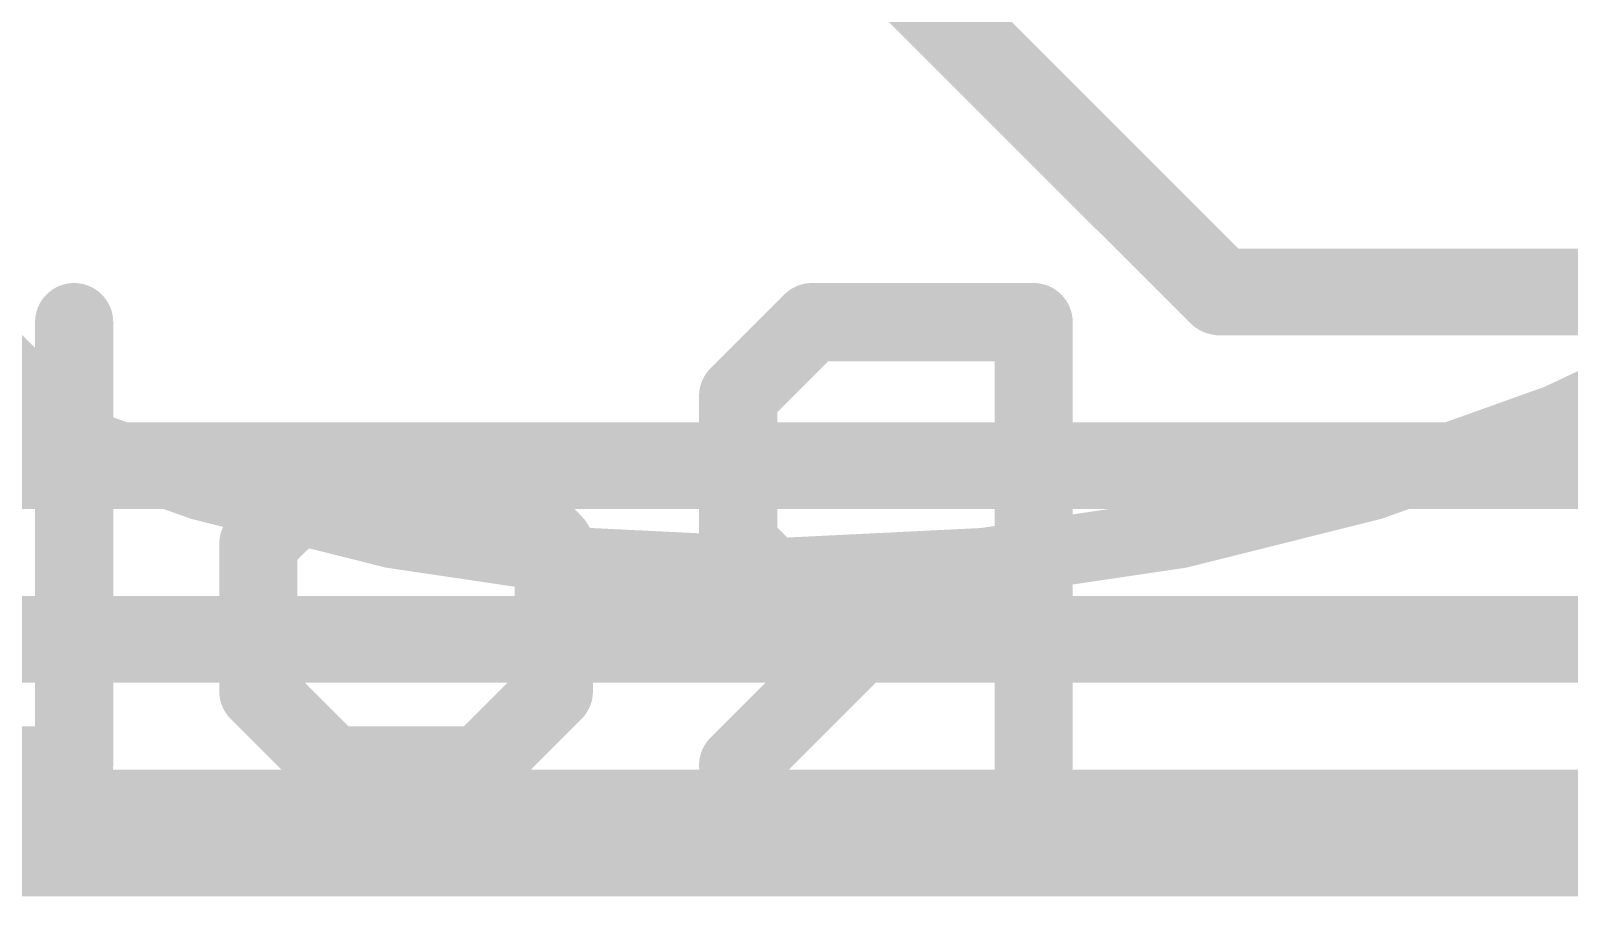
# Model space of a CAD drawing. Extents: x -5.1 to 50.9, y -12.7 to 61.1.
# Drawn here: x 23.19 to 27.69, y 31.252 to 33.784 of the extents above; entities that cross this region are included whole.
import ezdxf

# ---------------------------------------------------------------- set-up
doc = ezdxf.new("R2010")
doc.units = 0
for name, color, linetype in [('16', 132, 'CONTINUOUS'), ('22', 53, 'CONTINUOUS'), ('51', 53, 'CONTINUOUS')]:
    doc.layers.add(name, color=color, linetype=linetype)

msp = doc.modelspace()

# ---------------------------------------------------------------- linework, layer by layer
at = {"layer": '16', "const_width": 0.254}
for points in [[(23.368, 32.512), (16.256, 39.624)], [(23.114, 32.004), (15.748, 39.37)], [(26.67, 33.02), (25.146, 34.544)], [(36.83, 33.02), (26.67, 33.02)], [(23.368, 32.512), (36.068, 32.512)], [(23.114, 32.004), (30.226, 32.004)], [(22.86, 31.496), (29.464, 31.496)]]:
    msp.add_lwpolyline(points, dxfattribs=at)
at = {"layer": '16', "const_width": 0.127}
for points in [[(26.67, 33.0835, 1), (26.67, 32.9565)], [(26.6251, 32.9751, 1), (26.7149, 33.0649)], [(23.368, 32.5755, 1), (23.368, 32.4485)], [(23.3231, 32.4671, 1), (23.4129, 32.5569)], [(23.0691, 31.9591, 1), (23.1589, 32.0489)]]:
    msp.add_lwpolyline(points, format="xyb", dxfattribs=at)
at = {"layer": '22', "const_width": 0.1143}
for points in [[(23.3741, 32.932, 1), (23.2598, 32.932)], [(25.4753, 32.9892, 1), (25.4753, 32.8749)], [(25.5157, 32.8916, 1), (25.4348, 32.9724)], [(26.1807, 32.932, 1), (26.0664, 32.932)], [(26.1235, 32.8749, 1), (26.1235, 32.9892)], [(25.3163, 32.7159, 1), (25.202, 32.7159)], [(25.2188, 32.7563, 1), (25.2996, 32.6755)], [(23.317, 32.4427, 1), (23.317, 32.557)], [(24.072, 32.557, 1), (24.072, 32.4427)], [(24.1124, 32.4594, 1), (24.0316, 32.5402)], [(24.5446, 32.5402, 1), (24.4637, 32.4594)], [(24.5041, 32.4427, 1), (24.5041, 32.557)], [(23.913, 32.2838, 1), (23.7987, 32.2838)], [(23.8155, 32.3242, 1), (23.8963, 32.2433)], [(24.7774, 32.2838, 1), (24.6631, 32.2838)], [(24.6798, 32.2433, 1), (24.7606, 32.3242)], [(25.2996, 32.3242, 1), (25.2188, 32.2433)], [(25.202, 32.2838, 1), (25.3163, 32.2838)], [(25.4753, 32.1248, 1), (25.4753, 32.0105)], [(25.7318, 32.0273, 1), (25.6509, 32.1081)], [(26.1235, 32.0105, 1), (26.1235, 32.1248)], [(25.4348, 32.0273, 1), (25.5157, 32.1081)], [(23.8963, 31.892, 1), (23.8155, 31.8112)], [(24.7606, 31.8112, 1), (24.6798, 31.892)], [(23.7987, 31.8516, 1), (23.913, 31.8516)], [(24.6631, 31.8516, 1), (24.7774, 31.8516)], [(23.317, 31.5784, 1), (23.317, 31.6927)], [(24.072, 31.6927, 1), (24.072, 31.5784)], [(24.0316, 31.5951, 1), (24.1124, 31.6759)], [(24.4637, 31.6759, 1), (24.5446, 31.5951)], [(24.5041, 31.5784, 1), (24.5041, 31.6927)], [(25.2188, 31.6759, 1), (25.2996, 31.5951)], [(23.2598, 31.6355, 1), (23.3741, 31.6355)], [(26.0664, 31.6355, 1), (26.1807, 31.6355)]]:
    msp.add_lwpolyline(points, format="xyb", dxfattribs=at)
at = {"layer": '22', "const_width": 0.2286}
for points in [[(23.317, 32.932), (23.317, 31.6355)], [(25.4753, 32.932), (25.2592, 32.7159)], [(26.1235, 32.932), (25.4753, 32.932)], [(26.1235, 31.6355), (26.1235, 32.932)], [(25.2592, 32.7159), (25.2592, 32.2838)], [(22.6687, 32.4998), (23.317, 32.4998)], [(23.8559, 32.2838), (24.072, 32.4998)], [(24.072, 32.4998), (24.5041, 32.4998)], [(24.5041, 32.4998), (24.7202, 32.2838)], [(23.8559, 31.8516), (23.8559, 32.2838)], [(24.7202, 32.2838), (24.7202, 31.8516)], [(25.2592, 32.2838), (25.4753, 32.0677)], [(25.6913, 32.0677), (25.2592, 31.6355)], [(25.4753, 32.0677), (26.1235, 32.0677)], [(24.072, 31.6355), (23.8559, 31.8516)], [(24.7202, 31.8516), (24.5041, 31.6355)], [(23.317, 31.6355), (22.6687, 31.6355)], [(24.5041, 31.6355), (24.072, 31.6355)]]:
    msp.add_lwpolyline(points, dxfattribs=at)
at = {"layer": '51', "const_width": 0.2032}
msp.add_lwpolyline([(25.4, 32.2, 1), (25.4, 44, 1), (25.4, 32.2)], format="xyb", dxfattribs=at)
msp.add_lwpolyline([(5.4, 31.354), (45.4, 31.354)], dxfattribs=at)

doc.saveas('drawing.dxf')
